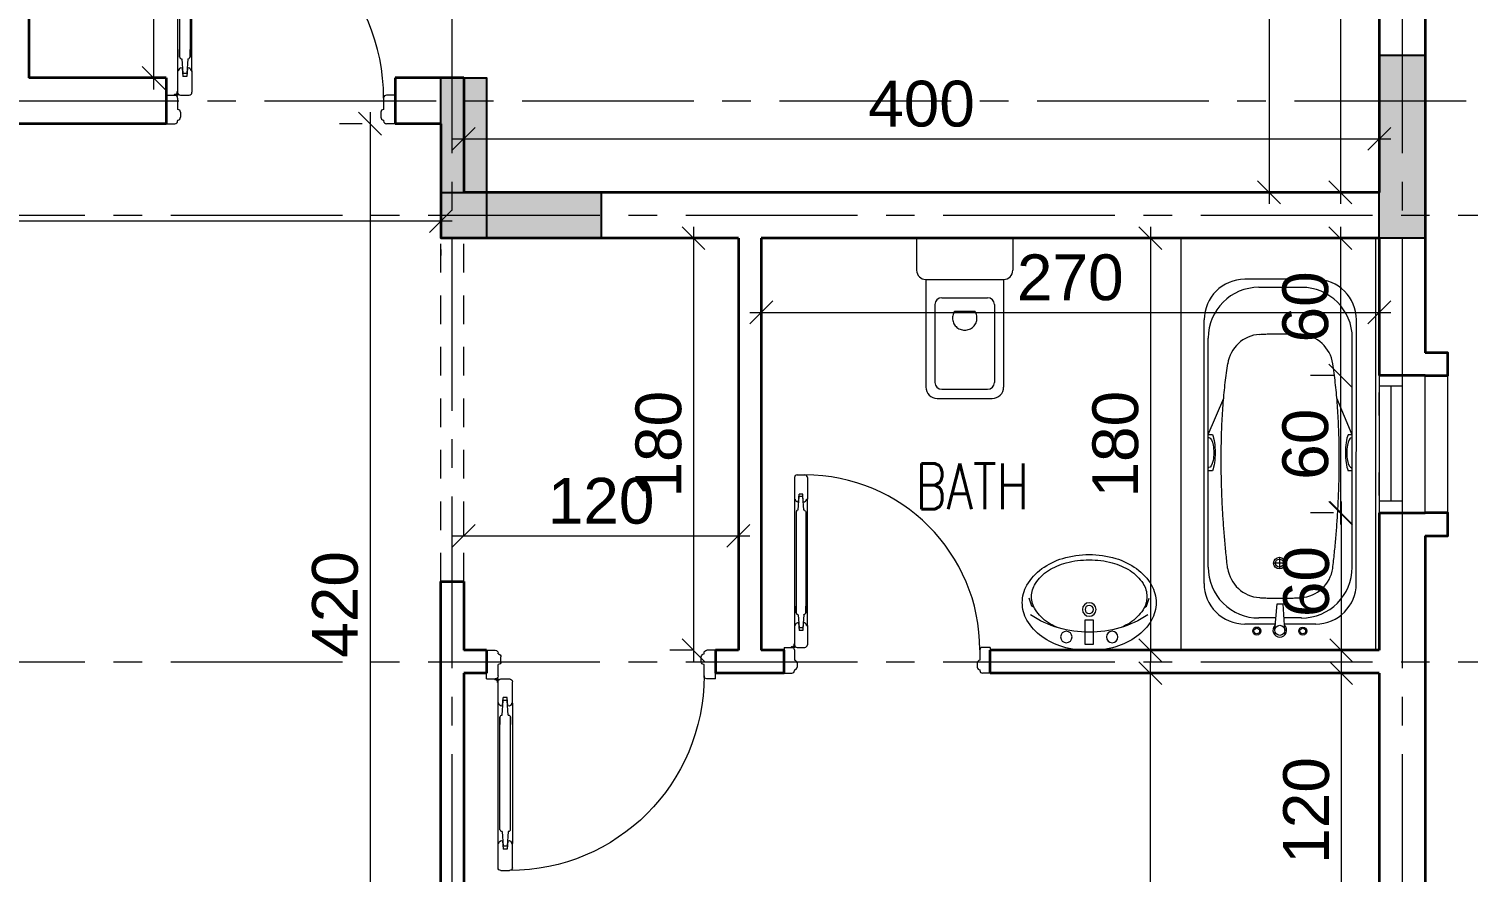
# Model space of a CAD drawing. Header units: millimetres. Extents: x -11627 to -10952, y 10244 to 10588.
# Drawn here: x -11306.41 to -11300.12, y 10464.76 to 10468.44 of the extents above; entities that cross this region are included whole.
import ezdxf

# ---------------------------------------------------------------- set-up
doc = ezdxf.new("R2010")
doc.units = ezdxf.units.MM
doc.header["$PDMODE"] = 35
for name, pattern in [('DOT', [0.25, 0, -0.25]), ('GROUND FLOOR XREF - option 3$0$FATHER FR$0$CENTER2', [1.125, 0.75, -0.125, 0.125, -0.125]), ('HIDDEN2', [0.1875, 0.125, -0.0625])]:
    doc.linetypes.add(name, pattern=pattern)
doc.layers.get('0').update_dxf_attribs({"lineweight": 5})
doc.layers.get('DEFPOINTS').update_dxf_attribs({"lineweight": 5})
for name, color, linetype, lineweight in [('A-AXIS LINE', 8, 'GROUND FLOOR XREF - option 3$0$FATHER FR$0$CENTER2', 0), ('A-GEN DIMS INTERNAL', 86, 'Continuous', 5), ('DIM IN', 191, 'Continuous', 5), ('DOORS', 30, 'Continuous', 9), ('hidden', 251, 'HIDDEN2', 5), ('PRO', 233, 'Continuous', 0), ('S-COL HATCH', 5, 'Continuous', 15), ('SANIT', 241, 'Continuous', 0), ('SYMBOLS LEVEL', 233, 'Continuous', 5), ('text1', 32, 'Continuous', 9), ('WALLS', 4, 'Continuous', 35), ('Window', 57, 'Continuous', 13)]:
    doc.layers.add(name, color=color, linetype=linetype, lineweight=lineweight)
doc.layers.add('col1', color=6, linetype='Continuous')
doc.styles.add('GROUND FLOOR XREF - option 3$0$STYLE1', font='arial.ttf', dxfattribs={"height": 0.2})
doc.styles.add('SIMPLEX', font='romans.shx', dxfattribs={"width": 0.75})
doc.dimstyles.new('DIM 100', dxfattribs={"dimtxt": 0.2, "dimasz": 0.1, "dimexe": 0.15, "dimexo": 0.2, "dimgap": 0.05, "dimtad": 1, "dimdec": 0, "dimlfac": 100, "dimzin": 1, "dimdsep": 46, "dimtxsty": 'GROUND FLOOR XREF - option 3$0$STYLE1', "dimblk": 'OBLIQUE', "dimcen": 0.02, "dimdle": 0.05, "dimclrd": 256, "dimclre": 6, "dimclrt": 3, "dimadec": 1, "dimazin": 0, "dimtfac": 0.9, "dimtdec": 0, "dimtix": 1, "dimtofl": 0, "dimtmove": 2, "dimatfit": 3, "dimldrblk": 'ARCHTICK', "dimfxl": 1, "dimtolj": 1, "dimtzin": 12, "dimlwd": -1, "dimlwe": -1, "dimarcsym": 0})

# ---------------------------------------------------------------- blocks, each defined once
blk = doc.blocks.new('_Oblique')
at = {"color": 0, "linetype": 'ByBlock', "lineweight": -2}
blk.add_line((-0.5, -0.5), (0.5, 0.5), dxfattribs=at)
blk = doc.blocks.new('*D971')
at = {"layer": 'A-GEN DIMS INTERNAL', "transparency": 16777216}
blk.add_line((-11300.9879, 10472.2756), (-11300.9879, 10467.6756), dxfattribs=at)
at = {"layer": 'A-GEN DIMS INTERNAL', "color": 6, "linetype": 'DOT', "transparency": 16777216}
for p, q in [((-11300.858, 10472.2256), (-11301.1379, 10472.2256)), ((-11300.6977, 10467.7256), (-11301.1379, 10467.7256))]:
    blk.add_line(p, q, dxfattribs=at)
at = {"layer": 'DEFPOINTS', "color": 0, "transparency": 16777216}
for p in [(-11300.658, 10472.2256), (-11300.9879, 10467.7256), (-11300.4977, 10467.7256)]:
    blk.add_point(p, dxfattribs=at)
at = {"layer": 'A-GEN DIMS INTERNAL', "transparency": 16777216, "xscale": 0.1, "yscale": 0.1, "zscale": 0.1}
for p, rotation in [((-11300.9879, 10472.2256), 90), ((-11300.9879, 10467.7256), 270)]:
    blk.add_blockref('_Oblique', p, dxfattribs=dict(at, rotation=rotation))
at = {"layer": 'A-GEN DIMS INTERNAL', "color": 3, "transparency": 16777216, "insert": (-11301.14, 10469.9756), "char_height": 0.2, "attachment_point": 5, "rotation": 90, "style": 'GROUND FLOOR XREF - option 3$0$STYLE1'}
blk.add_mtext('\\A1;450', dxfattribs=at)
blk = doc.blocks.new('_ArchTick')
at = {"color": 0, "linetype": 'ByBlock', "const_width": 0.15}
blk.add_lwpolyline([(-0.5, -0.5), (0.5, 0.5)], dxfattribs=at)
blk = doc.blocks.new('*D976')
at = {"layer": 'A-GEN DIMS INTERNAL', "transparency": 16777216}
blk.add_line((-11301.5061, 10467.5756), (-11301.5061, 10465.6756), dxfattribs=at)
at = {"layer": 'A-GEN DIMS INTERNAL', "color": 6, "linetype": 'DOT', "transparency": 16777216}
for p, q in [((-11301.6991, 10467.5256), (-11301.3561, 10467.5256)), ((-11301.6991, 10465.7256), (-11301.3561, 10465.7256))]:
    blk.add_line(p, q, dxfattribs=at)
at = {"layer": 'DEFPOINTS', "color": 0, "transparency": 16777216}
for p in [(-11301.8991, 10467.5256), (-11301.8991, 10465.7256), (-11301.5061, 10465.7256)]:
    blk.add_point(p, dxfattribs=at)
at = {"layer": 'A-GEN DIMS INTERNAL', "transparency": 16777216, "xscale": 0.1, "yscale": 0.1, "zscale": 0.1}
for p, rotation in [((-11301.5061, 10467.5256), 90), ((-11301.5061, 10465.7256), 270)]:
    blk.add_blockref('_Oblique', p, dxfattribs=dict(at, rotation=rotation))
at = {"layer": 'A-GEN DIMS INTERNAL', "color": 3, "transparency": 16777216, "insert": (-11301.6582, 10466.6256), "char_height": 0.2, "attachment_point": 5, "rotation": 90, "style": 'GROUND FLOOR XREF - option 3$0$STYLE1'}
blk.add_mtext('\\A1;180', dxfattribs=at)
blk = doc.blocks.new('D-P-10-80')
at = {"color": 0}
for p, q in [((0.04, 0.76), (0.04, 0.6753)), ((0.05, 0.77), (0.08, 0.77)), ((0.09, 0.76), (0.09, 0.6753)), ((0.043, 0.6753), (0.04, 0.6753)), ((0.04, 0.6753), (0.04, 0.1853)), ((0.0542, 0.6339), (0.0577, 0.6853)), ((0.0559, 0.6657), (0.0578, 0.6953)), ((0.0723, 0.6853), (0.0577, 0.6853)), ((0.0722, 0.6953), (0.0578, 0.6953)), ((0.0741, 0.6657), (0.0722, 0.6953)), ((0.0758, 0.6339), (0.0723, 0.6853)), ((0.087, 0.6753), (0.09, 0.6753)), ((0.09, 0.1853), (0.09, 0.6753)), ((0.0462, 0.6273), (0.0462, 0.2333)), ((0.0477, 0.6273), (0.0462, 0.6273)), ((0.0823, 0.6273), (0.0837, 0.6273)), ((0.0837, 0.6273), (0.0837, 0.2333)), ((0.0462, 0.2333), (0.0462, 0.2594)), ((0.0837, 0.2333), (0.0837, 0.2594)), ((0.0477, 0.2333), (0.0462, 0.2333)), ((0.0542, 0.2267), (0.0577, 0.1753)), ((0.0758, 0.2267), (0.0723, 0.1753)), ((0.0823, 0.2333), (0.0837, 0.2333)), ((0.043, 0.1853), (0.04, 0.1853)), ((0.04, 0.1853), (0.04, 0.11)), ((0.0559, 0.1949), (0.0578, 0.1653)), ((0.0723, 0.1753), (0.0577, 0.1753)), ((0.0722, 0.1653), (0.0578, 0.1653)), ((0.0741, 0.1949), (0.0722, 0.1653)), ((0.087, 0.1853), (0.09, 0.1853)), ((0.09, 0.1853), (0.09, 0.11)), ((0.0275, 0.1015), (0.0275, 0.101)), ((0.0285, 0.1025), (0.0365, 0.1025)), ((0.0332, 0.1025), (0.0355, 0.1025)), ((0.0365, 0.1025), (0.0348, 0.1025)), ((0.0375, 0.1115), (0.0375, 0.1035)), ((0.0375, 0.1045), (0.0375, 0.1035)), ((0.0418, 0.1025), (0.0375, 0.1025)), ((0.0375, 0.1025), (0.0375, 0.0981)), ((0.0385, 0.1125), (0.039, 0.1125)), ((0.04, 0.1115), (0.04, 0.1025)), ((0, 0.1), (0.03, 0.1)), ((0, 0.1), (0, 0)), ((0.0285, 0.1), (0.0375, 0.1)), ((0.04, 0.09), (0.04, 0.05)), ((0.05, 0.1), (0.08, 0.1)), ((0.76, 0.09), (0.76, 0.05)), ((0.8, 0.1), (0.77, 0.1)), ((0.8, 0.1), (0.8, 0)), ((0, 0), (0.03, 0)), ((0.04, 0.05), (0.04, 0.05)), ((0.04, 0.013), (0.04, 0.01)), ((0.05, 0.04), (0.05, 0.023)), ((0.75, 0.04), (0.75, 0.023)), ((0.76, 0.05), (0.76, 0.05)), ((0.76, 0.013), (0.76, 0.01)), ((0.8, 0), (0.77, 0))]:
    blk.add_line(p, q, dxfattribs=at)
for radius in [0.00367, 0.00201]:
    blk.add_circle((0.0375, 0.1025), radius, dxfattribs=at)
for centre, radius, start, end in [((0.05, 0.76), 0.01, 90, 180), ((0.08, 0.76), 0.01, 0, 90), ((0.08, 0.09), 0.68, 0, 90), ((0.053, 0.6753), 0.01, 180, 286.6378), ((0.077, 0.6753), 0.01, 253.3622, 0), ((0.0542, 0.6273), 0.00659, 89.3814, 180.0004), ((0.0757, 0.6273), 0.00659, 359.9999, 90.6186), ((0.0542, 0.2333), 0.00659, 179.9996, 270.6186), ((0.0757, 0.2333), 0.00659, 269.3814, 0.0001), ((0.053, 0.1853), 0.01, 73.3622, 180), ((0.077, 0.1853), 0.01, 0, 106.6378), ((0.0285, 0.1015), 0.001, 90, 180), ((0.0285, 0.101), 0.001, 180, 270), ((0.0365, 0.1035), 0.001, 270, 0), ((0.0385, 0.1115), 0.001, 90, 180), ((0.0375, 0.1025), 0.0025, 270, 0), ((0.039, 0.1115), 0.001, 0, 90), ((0.05, 0.11), 0.01, 180, 270), ((0.08, 0.11), 0.01, 270, 0), ((0.03, 0.09), 0.01, 0, 90), ((0.77, 0.09), 0.01, 90, 180), ((0.03, 0.01), 0.01, 270, 0), ((0.04, 0.04), 0.01, 0, 90), ((0.04, 0.023), 0.01, 270, 0), ((0.76, 0.04), 0.01, 90, 180), ((0.76, 0.023), 0.01, 180, 270), ((0.77, 0.01), 0.01, 180, 270)]:
    blk.add_arc(centre, radius, start, end, dxfattribs=at)
blk = doc.blocks.new('*D977')
at = {"layer": 'A-GEN DIMS INTERNAL', "color": 6, "linetype": 'DOT', "transparency": 16777216}
for p, q in [((-11303.2061, 10466.4018), (-11303.2061, 10467.3514)), ((-11300.5061, 10466.4018), (-11300.5061, 10467.3514))]:
    blk.add_line(p, q, dxfattribs=at)
at = {"layer": 'A-GEN DIMS INTERNAL', "transparency": 16777216}
blk.add_line((-11303.2561, 10467.2014), (-11300.4561, 10467.2014), dxfattribs=at)
at = {"layer": 'DEFPOINTS', "color": 0, "transparency": 16777216}
for p in [(-11300.5061, 10467.2014), (-11303.2061, 10466.2018), (-11300.5061, 10466.2018)]:
    blk.add_point(p, dxfattribs=at)
at = {"layer": 'A-GEN DIMS INTERNAL', "transparency": 16777216, "xscale": 0.1, "yscale": 0.1, "zscale": 0.1, "rotation": 180}
blk.add_blockref('_Oblique', (-11303.2061, 10467.2014), dxfattribs=at)
at = {"layer": 'A-GEN DIMS INTERNAL', "transparency": 16777216, "xscale": 0.1, "yscale": 0.1, "zscale": 0.1}
blk.add_blockref('_Oblique', (-11300.5061, 10467.2014), dxfattribs=at)
at = {"layer": 'A-GEN DIMS INTERNAL', "color": 3, "transparency": 16777216, "insert": (-11301.8561, 10467.3535), "char_height": 0.2, "attachment_point": 5, "style": 'GROUND FLOOR XREF - option 3$0$STYLE1'}
blk.add_mtext('\\A1;270', dxfattribs=at)
blk = doc.blocks.new('*D985')
at = {"layer": 'A-GEN DIMS INTERNAL', "color": 6, "linetype": 'DOT', "transparency": 16777216}
for p, q in [((-11304.5061, 10466.2256), (-11304.5061, 10466.3752)), ((-11303.3061, 10466.2256), (-11303.3061, 10466.3752))]:
    blk.add_line(p, q, dxfattribs=at)
at = {"layer": 'A-GEN DIMS INTERNAL', "transparency": 16777216}
blk.add_line((-11304.5561, 10466.2252), (-11303.2561, 10466.2252), dxfattribs=at)
at = {"layer": 'DEFPOINTS', "color": 0, "transparency": 16777216}
for p in [(-11303.3061, 10466.2252), (-11304.5061, 10466.0256), (-11303.3061, 10466.0256)]:
    blk.add_point(p, dxfattribs=at)
at = {"layer": 'A-GEN DIMS INTERNAL', "transparency": 16777216, "xscale": 0.1, "yscale": 0.1, "zscale": 0.1, "rotation": 180}
blk.add_blockref('_Oblique', (-11304.5061, 10466.2252), dxfattribs=at)
at = {"layer": 'A-GEN DIMS INTERNAL', "transparency": 16777216, "xscale": 0.1, "yscale": 0.1, "zscale": 0.1}
blk.add_blockref('_Oblique', (-11303.3061, 10466.2252), dxfattribs=at)
at = {"layer": 'A-GEN DIMS INTERNAL', "color": 3, "transparency": 16777216, "insert": (-11303.9061, 10466.3773), "char_height": 0.2, "attachment_point": 5, "style": 'GROUND FLOOR XREF - option 3$0$STYLE1'}
blk.add_mtext('\\A1;120', dxfattribs=at)
blk = doc.blocks.new('A$C1227080D')
at = {"layer": 'SYMBOLS LEVEL'}
blk.add_lwpolyline([(0.2925, 0.21, 0.131574), (0.272, 0.2865, 0.10661), (0.2068, 0.3585, 0.083598), (0.1157, 0.4032, 0.07239), (0, 0.42, 0.07239), (-0.1157, 0.4032, 0.083598), (-0.2068, 0.3585, 0.10661), (-0.272, 0.2865, 0.131574), (-0.2925, 0.21, 0.131574), (-0.272, 0.1335, 0.10661), (-0.2068, 0.0615, 0.083598), (-0.1157, 0.0168, 0.07239), (0, 0, 0.07239), (0.1157, 0.0168, 0.083598), (0.2068, 0.0615, 0.10661), (0.272, 0.1335, 0.131574)], format="xyb", close=True, dxfattribs=at)
for points in [[(0.1391, 0.1014, 0.040392), (0.1783, 0.1222, 0.107175), (0.2351, 0.1787, 0.144796), (0.2521, 0.2361, 0.144796), (0.2351, 0.2935, 0.107175), (0.1783, 0.35, 0.077612), (0.1006, 0.384, 0.064769), (0, 0.3971, 0.064769), (-0.1006, 0.384, 0.077612), (-0.1783, 0.35, 0.107175), (-0.2351, 0.2935, 0.144796), (-0.2521, 0.2361, 0.144796), (-0.2351, 0.1787, 0.107175), (-0.1783, 0.1222, 0.040392), (-0.1391, 0.1014, 0.064769)], [(-0.2565, 0.1567, 0.147437), (0, 0.0807, 0.147437), (0.2565, 0.1567)]]:
    blk.add_lwpolyline(points, format="xyb", dxfattribs=at)
for points in [[(-0.241, 0.1891), (-0.2508, 0.1945), (-0.2625, 0.2296)], [(0.241, 0.1891), (0.2508, 0.1945), (0.2625, 0.2296)]]:
    blk.add_lwpolyline(points, dxfattribs=at)
blk.add_lwpolyline([(-0.0171, 0.1345), (-0.0171, 0.0278), (0.0171, 0.0278), (0.0171, 0.1345)], close=True, dxfattribs=at)
for centre, radius in [((0, 0.18), 0.0297), ((0, 0.18), 0.018), ((-0.1, 0.06), 0.0251), ((0.1, 0.06), 0.0251)]:
    blk.add_circle(centre, radius, dxfattribs=at)
blk = doc.blocks.new('A$C29A4714D')
at = {"layer": 'SYMBOLS LEVEL'}
for p, q in [((-0.21, 0), (-0.21, -0.14)), ((-0.21, 0), (0.21, 0)), ((0.21, 0), (0.21, -0.14)), ((-0.17, -0.18), (0.17, -0.18)), ((-0.17, -0.18), (-0.17, -0.65)), ((0.17, -0.18), (0.17, -0.65)), ((-0.13, -0.29), (-0.13, -0.63)), ((-0.1, -0.26), (0.1, -0.26)), ((0.13, -0.29), (0.13, -0.63)), ((-0.0439, -0.3185), (0.0439, -0.3185)), ((-0.1, -0.66), (0.1, -0.66)), ((-0.12, -0.7), (0.12, -0.7))]:
    blk.add_line(p, q, dxfattribs=at)
blk.add_lwpolyline([(-0.0439, -0.3185, 0.054167), (-0.0494, -0.3285, 0.099427), (-0.0535, -0.3488, 0.099427), (-0.0494, -0.369, 0.098874), (-0.0378, -0.3862, 0.098102), (-0.0205, -0.3977, 0.097563), (0, -0.4017, 0.097563), (0.0205, -0.3977, 0.098102), (0.0378, -0.3862, 0.098874), (0.0494, -0.369, 0.099427), (0.0535, -0.3488, 0.099427), (0.0494, -0.3285, 0.054167), (0.0439, -0.3185, 0.098102)], format="xyb", dxfattribs=at)
for centre, radius, start, end in [((-0.17, -0.14), 0.04, 180, 270), ((0.17, -0.14), 0.04, 270, 0), ((-0.1, -0.29), 0.03, 90, 180), ((0.1, -0.29), 0.03, 0, 90), ((-0.12, -0.65), 0.05, 180, 270), ((-0.1, -0.63), 0.03, 180, 270), ((0.1, -0.63), 0.03, 270, 0), ((0.12, -0.65), 0.05, 270, 0)]:
    blk.add_arc(centre, radius, start, end, dxfattribs=at)
blk = doc.blocks.new('*D991')
at = {"layer": 'A-GEN DIMS INTERNAL', "transparency": 16777216}
blk.add_line((-11300.676, 10472.2756), (-11300.676, 10467.6756), dxfattribs=at)
at = {"layer": 'A-GEN DIMS INTERNAL', "color": 6, "linetype": 'DOT', "transparency": 16777216}
for p, q in [((-11300.7061, 10472.2256), (-11300.826, 10472.2256)), ((-11300.7061, 10467.7256), (-11300.826, 10467.7256))]:
    blk.add_line(p, q, dxfattribs=at)
at = {"layer": 'DEFPOINTS', "color": 0, "transparency": 16777216}
for p in [(-11300.5061, 10472.2256), (-11300.676, 10467.7256), (-11300.5061, 10467.7256)]:
    blk.add_point(p, dxfattribs=at)
at = {"layer": 'A-GEN DIMS INTERNAL', "transparency": 16777216, "xscale": 0.1, "yscale": 0.1, "zscale": 0.1}
for p, rotation in [((-11300.676, 10472.2256), 90), ((-11300.676, 10467.7256), 270)]:
    blk.add_blockref('_Oblique', p, dxfattribs=dict(at, rotation=rotation))
at = {"layer": 'A-GEN DIMS INTERNAL', "color": 3, "transparency": 16777216, "insert": (-11300.8281, 10469.9756), "char_height": 0.2, "attachment_point": 5, "rotation": 90, "style": 'GROUND FLOOR XREF - option 3$0$STYLE1'}
blk.add_mtext('\\A1;450', dxfattribs=at)
blk = doc.blocks.new('*D992')
at = {"layer": 'A-GEN DIMS INTERNAL', "transparency": 16777216}
blk.add_line((-11300.676, 10467.5756), (-11300.676, 10466.8756), dxfattribs=at)
at = {"layer": 'A-GEN DIMS INTERNAL', "color": 6, "linetype": 'DOT', "transparency": 16777216}
for p, q in [((-11300.7061, 10467.5256), (-11300.826, 10467.5256)), ((-11300.7061, 10466.9256), (-11300.826, 10466.9256))]:
    blk.add_line(p, q, dxfattribs=at)
at = {"layer": 'DEFPOINTS', "color": 0, "transparency": 16777216}
for p in [(-11300.5061, 10467.5256), (-11300.676, 10466.9256), (-11300.5061, 10466.9256)]:
    blk.add_point(p, dxfattribs=at)
at = {"layer": 'A-GEN DIMS INTERNAL', "transparency": 16777216, "xscale": 0.1, "yscale": 0.1, "zscale": 0.1}
for p, rotation in [((-11300.676, 10467.5256), 90), ((-11300.676, 10466.9256), 270)]:
    blk.add_blockref('_Oblique', p, dxfattribs=dict(at, rotation=rotation))
at = {"layer": 'A-GEN DIMS INTERNAL', "color": 3, "transparency": 16777216, "insert": (-11300.8281, 10467.2256), "char_height": 0.2, "attachment_point": 5, "rotation": 90, "style": 'GROUND FLOOR XREF - option 3$0$STYLE1'}
blk.add_mtext('\\A1;60', dxfattribs=at)
blk = doc.blocks.new('*D993')
at = {"layer": 'A-GEN DIMS INTERNAL', "color": 6, "linetype": 'DOT', "transparency": 16777216}
for p, q in [((-11300.7061, 10466.9252), (-11300.826, 10466.9252)), ((-11300.7061, 10466.3256), (-11300.826, 10466.3256))]:
    blk.add_line(p, q, dxfattribs=at)
at = {"layer": 'A-GEN DIMS INTERNAL', "transparency": 16777216}
blk.add_line((-11300.676, 10466.9752), (-11300.676, 10466.2756), dxfattribs=at)
at = {"layer": 'DEFPOINTS', "color": 0, "transparency": 16777216}
for p in [(-11300.5061, 10466.9252), (-11300.676, 10466.3256), (-11300.5061, 10466.3256)]:
    blk.add_point(p, dxfattribs=at)
at = {"layer": 'A-GEN DIMS INTERNAL', "transparency": 16777216, "xscale": 0.1, "yscale": 0.1, "zscale": 0.1}
for p, rotation in [((-11300.676, 10466.9252), 90), ((-11300.676, 10466.3256), 270)]:
    blk.add_blockref('_Oblique', p, dxfattribs=dict(at, rotation=rotation))
at = {"layer": 'A-GEN DIMS INTERNAL', "color": 3, "transparency": 16777216, "insert": (-11300.8281, 10466.6254), "char_height": 0.2, "attachment_point": 5, "rotation": 90, "style": 'GROUND FLOOR XREF - option 3$0$STYLE1'}
blk.add_mtext('\\A1;60', dxfattribs=at)
blk = doc.blocks.new('*D994')
at = {"layer": 'A-GEN DIMS INTERNAL', "transparency": 16777216}
blk.add_line((-11300.6725, 10466.3756), (-11300.6725, 10465.6756), dxfattribs=at)
at = {"layer": 'A-GEN DIMS INTERNAL', "color": 6, "linetype": 'DOT', "transparency": 16777216}
for p, q in [((-11300.7061, 10466.3256), (-11300.8225, 10466.3256)), ((-11300.7061, 10465.7256), (-11300.8225, 10465.7256))]:
    blk.add_line(p, q, dxfattribs=at)
at = {"layer": 'DEFPOINTS', "color": 0, "transparency": 16777216}
for p in [(-11300.5061, 10466.3256), (-11300.6725, 10465.7256), (-11300.5061, 10465.7256)]:
    blk.add_point(p, dxfattribs=at)
at = {"layer": 'A-GEN DIMS INTERNAL', "transparency": 16777216, "xscale": 0.1, "yscale": 0.1, "zscale": 0.1}
for p, rotation in [((-11300.6725, 10466.3256), 90), ((-11300.6725, 10465.7256), 270)]:
    blk.add_blockref('_Oblique', p, dxfattribs=dict(at, rotation=rotation))
at = {"layer": 'A-GEN DIMS INTERNAL', "color": 3, "transparency": 16777216, "insert": (-11300.8246, 10466.0256), "char_height": 0.2, "attachment_point": 5, "rotation": 90, "style": 'GROUND FLOOR XREF - option 3$0$STYLE1'}
blk.add_mtext('\\A1;60', dxfattribs=at)
blk = doc.blocks.new('*D995')
at = {"layer": 'A-GEN DIMS INTERNAL', "transparency": 16777216}
blk.add_line((-11300.6725, 10465.6756), (-11300.6725, 10464.3756), dxfattribs=at)
at = {"layer": 'A-GEN DIMS INTERNAL', "color": 6, "linetype": 'DOT', "transparency": 16777216}
for p, q in [((-11300.7061, 10465.6256), (-11300.8225, 10465.6256)), ((-11300.7061, 10464.4256), (-11300.8225, 10464.4256))]:
    blk.add_line(p, q, dxfattribs=at)
at = {"layer": 'DEFPOINTS', "color": 0, "transparency": 16777216}
for p in [(-11300.5061, 10465.6256), (-11300.6725, 10464.4256), (-11300.5061, 10464.4256)]:
    blk.add_point(p, dxfattribs=at)
at = {"layer": 'A-GEN DIMS INTERNAL', "transparency": 16777216, "xscale": 0.1, "yscale": 0.1, "zscale": 0.1}
for p, rotation in [((-11300.6725, 10465.6256), 90), ((-11300.6725, 10464.4256), 270)]:
    blk.add_blockref('_Oblique', p, dxfattribs=dict(at, rotation=rotation))
at = {"layer": 'A-GEN DIMS INTERNAL', "color": 3, "transparency": 16777216, "insert": (-11300.8246, 10465.0256), "char_height": 0.2, "attachment_point": 5, "rotation": 90, "style": 'GROUND FLOOR XREF - option 3$0$STYLE1'}
blk.add_mtext('\\A1;120', dxfattribs=at)
blk = doc.blocks.new('*D1008')
at = {"layer": 'A-GEN DIMS INTERNAL', "transparency": 16777216}
blk.add_line((-11301.5061, 10461.1756), (-11301.5061, 10465.6756), dxfattribs=at)
at = {"layer": 'A-GEN DIMS INTERNAL', "color": 6, "linetype": 'DOT', "transparency": 16777216}
for p, q in [((-11300.7061, 10465.6256), (-11301.6561, 10465.6256)), ((-11300.9236, 10461.2256), (-11301.6561, 10461.2256))]:
    blk.add_line(p, q, dxfattribs=at)
at = {"layer": 'DEFPOINTS', "color": 0, "transparency": 16777216}
for p in [(-11301.5061, 10465.6256), (-11300.5061, 10465.6256), (-11300.7236, 10461.2256)]:
    blk.add_point(p, dxfattribs=at)
at = {"layer": 'A-GEN DIMS INTERNAL', "transparency": 16777216, "xscale": 0.1, "yscale": 0.1, "zscale": 0.1}
for p, rotation in [((-11301.5061, 10465.6256), 90), ((-11301.5061, 10461.2256), 270)]:
    blk.add_blockref('_Oblique', p, dxfattribs=dict(at, rotation=rotation))
at = {"layer": 'A-GEN DIMS INTERNAL', "color": 3, "transparency": 16777216, "insert": (-11301.6582, 10463.4256), "char_height": 0.2, "attachment_point": 5, "rotation": 90, "style": 'GROUND FLOOR XREF - option 3$0$STYLE1'}
blk.add_mtext('\\A1;440', dxfattribs=at)
blk = doc.blocks.new('*D1014')
at = {"layer": 'A-GEN DIMS INTERNAL', "transparency": 16777216}
blk.add_line((-11305.861, 10469.4756), (-11305.861, 10468.1756), dxfattribs=at)
at = {"layer": 'A-GEN DIMS INTERNAL', "color": 6, "linetype": 'DOT', "transparency": 16777216}
for p, q in [((-11305.86, 10469.4256), (-11305.711, 10469.4256)), ((-11306.06, 10468.2256), (-11306.011, 10468.2256))]:
    blk.add_line(p, q, dxfattribs=at)
at = {"layer": 'DEFPOINTS', "color": 0, "transparency": 16777216}
for p in [(-11306.06, 10469.4256), (-11305.861, 10468.2256), (-11305.86, 10468.2256)]:
    blk.add_point(p, dxfattribs=at)
at = {"layer": 'A-GEN DIMS INTERNAL', "transparency": 16777216, "xscale": 0.1, "yscale": 0.1, "zscale": 0.1}
for p, rotation in [((-11305.861, 10469.4256), 90), ((-11305.861, 10468.2256), 270)]:
    blk.add_blockref('_Oblique', p, dxfattribs=dict(at, rotation=rotation))
at = {"layer": 'A-GEN DIMS INTERNAL', "color": 3, "transparency": 16777216, "insert": (-11306.0131, 10468.8256), "char_height": 0.2, "attachment_point": 5, "rotation": 90, "style": 'GROUND FLOOR XREF - option 3$0$STYLE1'}
blk.add_mtext('\\A1;120', dxfattribs=at)
blk = doc.blocks.new('SDADADAA')
at = {"layer": 'PRO'}
for p, q in [((49.6527, 20.3426), (49.6527, 19.4426)), ((49.6527, 20.3426), (49.6527, 19.4426)), ((51.5527, 20.3426), (49.6527, 20.3426)), ((51.5527, 19.4426), (51.5527, 20.3426)), ((51.2451, 20.2522), (50.0291, 20.2522)), ((51.1703, 20.2335), (50.1132, 20.2335)), ((50.5587, 20.2335), (50.3904, 20.1624)), ((50.5587, 20.2335), (50.5587, 20.2143)), ((50.5726, 20.2335), (50.5726, 20.2308)), ((50.7109, 20.2335), (50.7109, 20.2308)), ((50.7248, 20.2335), (50.7248, 20.2143)), ((49.842, 20.0651), (49.842, 19.7377)), ((51.4322, 20.0651), (51.4322, 19.9204)), ((49.8794, 19.9996), (49.8794, 19.8032)), ((51.4041, 19.9996), (51.4041, 19.9189)), ((51.1513, 19.9246), (51.1513, 19.8708)), ((51.4618, 19.9221), (51.3386, 19.9153)), ((51.1244, 19.8977), (51.1781, 19.8977)), ((51.461, 19.8764), (51.3386, 19.8872)), ((51.4041, 19.8814), (51.4041, 19.8032)), ((51.4322, 19.8789), (51.4322, 19.7377)), ((50.5587, 19.5694), (50.3904, 19.6405)), ((50.5587, 19.5694), (50.5587, 19.5885)), ((50.7248, 19.5694), (50.7248, 19.5885)), ((50.7359, 19.5506), (50.0291, 19.5506)), ((50.7359, 19.5694), (50.1132, 19.5694)), ((50.5726, 19.5694), (50.5726, 19.5721)), ((50.7109, 19.5694), (50.7109, 19.5721)), ((51.1703, 19.5694), (50.7353, 19.5694)), ((51.2451, 19.5506), (50.7353, 19.5506)), ((49.6527, 19.4426), (51.5527, 19.4426))]:
    blk.add_line(p, q, dxfattribs=at)
for centre, radius in [((51.4643, 20.0057), 0.0185), ((51.4643, 20.0057), 0.0129), ((51.1513, 19.8977), 0.0269), ((51.1513, 19.8977), 0.0185), ((51.461, 19.8996), 0.0232), ((51.4643, 19.7935), 0.0185), ((51.4643, 19.7935), 0.0129)]:
    blk.add_circle(centre, radius, dxfattribs=at)
for centre, radius, start, end in [((50.0291, 20.0651), 0.1871, 90, 180), ((51.2451, 20.0651), 0.1871, 0, 90), ((50.1132, 19.9996), 0.2339, 90, 180), ((51.1703, 19.9996), 0.2339, 0, 90), ((50.2551, 19.9866), 0.159, 98.55641, 176.08629), ((51.1515, 19.9866), 0.159, 3.91371, 81.44359), ((51.461, 19.8996), 0.0316, 221.89956, 138.0583), ((50.1132, 19.8032), 0.2339, 180, 270), ((50.2551, 19.8162), 0.159, 183.91371, 261.44359), ((51.1703, 19.8032), 0.2339, 270, 0), ((51.1515, 19.8162), 0.159, 278.55641, 356.08629), ((50.0291, 19.7377), 0.1871, 180, 270), ((51.2451, 19.7377), 0.1871, 270, 0)]:
    blk.add_arc(centre, radius, start, end, dxfattribs=at)
for centre, major_axis, ratio, start_param, end_param in [((50.6418, 20.2335), (-0.1045, 0), 0.302474, 0.651895, 2.489698), ((50.6418, 20.2301), (0.0692, 0), 0.31892, 3.141593, 6.314743), ((51.0078, 19.9014), (0, 0.6913), 0.47861, 4.691856, 4.732463)]:
    blk.add_ellipse(centre, major_axis=major_axis, ratio=ratio, start_param=start_param, end_param=end_param, dxfattribs=at)
at = {"layer": 'PRO', "extrusion": (0, 0, -1)}
for centre, major_axis, ratio, start_param, end_param in [((50.6418, 19.5694), (0.1045, 0), 0.302474, 3.793487, 5.631291), ((50.6418, 19.5728), (-0.0692, 0), 0.31892, 0, 3.173151)]:
    blk.add_ellipse(centre, major_axis=major_axis, ratio=ratio, start_param=start_param, end_param=end_param, dxfattribs=at)
at = {"layer": 'PRO'}
for points, weights in [([(51.1751, 20.1439), (50.6418, 20.2056), (50.2314, 20.1439)], [1, 0.94315169686, 1]), ([(50.0964, 19.8054), (50.0899, 19.9014), (50.0964, 19.9975)], [1, 0.992545863237, 1]), ([(51.3101, 19.8054), (51.3167, 19.9014), (51.3101, 19.9975)], [1, 0.992545863236, 1]), ([(51.1751, 19.659), (50.6418, 19.5973), (50.2314, 19.659)], [1, 0.94315169686, 1])]:
    blk.add_rational_spline(points, weights, degree=2, dxfattribs=at)
blk = doc.blocks.new('*D1089')
at = {"layer": 'A-GEN DIMS INTERNAL', "color": 6, "linetype": 'DOT', "transparency": 16777216}
for p, q in [((-11304.5061, 10467.9256), (-11304.5061, 10468.11)), ((-11300.5061, 10467.9256), (-11300.5061, 10468.11))]:
    blk.add_line(p, q, dxfattribs=at)
at = {"layer": 'A-GEN DIMS INTERNAL', "transparency": 16777216}
blk.add_line((-11304.5561, 10467.96), (-11300.4561, 10467.96), dxfattribs=at)
at = {"layer": 'DEFPOINTS', "color": 0, "transparency": 16777216}
for p in [(-11300.5061, 10467.96), (-11304.5061, 10467.7256), (-11300.5061, 10467.7256)]:
    blk.add_point(p, dxfattribs=at)
at = {"layer": 'A-GEN DIMS INTERNAL', "transparency": 16777216, "xscale": 0.1, "yscale": 0.1, "zscale": 0.1, "rotation": 180}
blk.add_blockref('_Oblique', (-11304.5061, 10467.96), dxfattribs=at)
at = {"layer": 'A-GEN DIMS INTERNAL', "transparency": 16777216, "xscale": 0.1, "yscale": 0.1, "zscale": 0.1}
blk.add_blockref('_Oblique', (-11300.5061, 10467.96), dxfattribs=at)
at = {"layer": 'A-GEN DIMS INTERNAL', "color": 3, "transparency": 16777216, "insert": (-11302.5061, 10468.1122), "char_height": 0.2, "attachment_point": 5, "style": 'GROUND FLOOR XREF - option 3$0$STYLE1'}
blk.add_mtext('\\A1;400', dxfattribs=at)
blk = doc.blocks.new('*D1092')
at = {"layer": 'A-GEN DIMS INTERNAL', "color": 6, "linetype": 'DOT', "transparency": 16777216}
for p, q in [((-11309.7061, 10467.8256), (-11309.7061, 10467.4501)), ((-11304.6061, 10467.8256), (-11304.6061, 10467.4501))]:
    blk.add_line(p, q, dxfattribs=at)
at = {"layer": 'A-GEN DIMS INTERNAL', "transparency": 16777216}
blk.add_line((-11304.5561, 10467.6001), (-11309.7561, 10467.6001), dxfattribs=at)
at = {"layer": 'DEFPOINTS', "color": 0, "transparency": 16777216}
for p in [(-11309.7061, 10468.0256), (-11304.6061, 10468.0256), (-11309.7061, 10467.6001)]:
    blk.add_point(p, dxfattribs=at)
at = {"layer": 'A-GEN DIMS INTERNAL', "transparency": 16777216, "xscale": 0.1, "yscale": 0.1, "zscale": 0.1, "rotation": 180}
blk.add_blockref('_Oblique', (-11309.7061, 10467.6001), dxfattribs=at)
at = {"layer": 'A-GEN DIMS INTERNAL', "transparency": 16777216, "xscale": 0.1, "yscale": 0.1, "zscale": 0.1}
blk.add_blockref('_Oblique', (-11304.6061, 10467.6001), dxfattribs=at)
at = {"layer": 'A-GEN DIMS INTERNAL', "color": 3, "transparency": 16777216, "insert": (-11307.1561, 10467.7522), "char_height": 0.2, "attachment_point": 5, "style": 'GROUND FLOOR XREF - option 3$0$STYLE1'}
blk.add_mtext('\\A1;510', dxfattribs=at)
blk = doc.blocks.new('*D1095')
at = {"layer": 'A-GEN DIMS INTERNAL', "color": 6, "linetype": 'DOT', "transparency": 16777216}
for p, q in [((-11317.5061, 10465.103), (-11317.5061, 10464.3591)), ((-11304.6061, 10465.103), (-11304.6061, 10464.3591))]:
    blk.add_line(p, q, dxfattribs=at)
at = {"layer": 'A-GEN DIMS INTERNAL', "transparency": 16777216}
blk.add_line((-11317.5561, 10464.5091), (-11304.5561, 10464.5091), dxfattribs=at)
at = {"layer": 'DEFPOINTS', "color": 0, "transparency": 16777216}
for p in [(-11317.5061, 10465.303), (-11304.6061, 10465.303), (-11304.6061, 10464.5091)]:
    blk.add_point(p, dxfattribs=at)
at = {"layer": 'A-GEN DIMS INTERNAL', "transparency": 16777216, "xscale": 0.1, "yscale": 0.1, "zscale": 0.1, "rotation": 180}
blk.add_blockref('_Oblique', (-11317.5061, 10464.5091), dxfattribs=at)
at = {"layer": 'A-GEN DIMS INTERNAL', "transparency": 16777216, "xscale": 0.1, "yscale": 0.1, "zscale": 0.1}
blk.add_blockref('_Oblique', (-11304.6061, 10464.5091), dxfattribs=at)
at = {"layer": 'A-GEN DIMS INTERNAL', "color": 3, "transparency": 16777216, "insert": (-11311.0561, 10464.6612), "char_height": 0.2, "attachment_point": 5, "style": 'GROUND FLOOR XREF - option 3$0$STYLE1'}
blk.add_mtext('\\A1;1290', dxfattribs=at)
blk = doc.blocks.new('TGTGTGTGTGTGTG')
at = {"layer": 'A-AXIS LINE'}
for p, q in [((-11379.0385, 10474.272), (-11379.0385, 10449.6118)), ((-11374.8867, 10474.272), (-11374.8867, 10449.6118)), ((-11397.857, 10468.1256), (-11373.8915, 10468.1256)), ((-11398.2667, 10467.6256), (-11373.8915, 10467.6256)), ((-11398.2667, 10465.6756), (-11373.8915, 10465.6756))]:
    blk.add_line(p, q, dxfattribs=at)
blk = doc.blocks.new('*D1107')
at = {"layer": 'A-GEN DIMS INTERNAL', "transparency": 16777216}
blk.add_line((-11303.5024, 10467.5756), (-11303.5024, 10465.6756), dxfattribs=at)
at = {"layer": 'A-GEN DIMS INTERNAL', "color": 6, "linetype": 'DOT', "transparency": 16777216}
for p, q in [((-11303.5061, 10467.5256), (-11303.6524, 10467.5256)), ((-11303.5061, 10465.7256), (-11303.6524, 10465.7256))]:
    blk.add_line(p, q, dxfattribs=at)
at = {"layer": 'DEFPOINTS', "color": 0, "transparency": 16777216}
for p in [(-11303.3061, 10467.5256), (-11303.5024, 10465.7256), (-11303.3061, 10465.7256)]:
    blk.add_point(p, dxfattribs=at)
at = {"layer": 'A-GEN DIMS INTERNAL', "transparency": 16777216, "xscale": 0.1, "yscale": 0.1, "zscale": 0.1}
for p, rotation in [((-11303.5024, 10467.5256), 90), ((-11303.5024, 10465.7256), 270)]:
    blk.add_blockref('_Oblique', p, dxfattribs=dict(at, rotation=rotation))
at = {"layer": 'A-GEN DIMS INTERNAL', "color": 3, "transparency": 16777216, "insert": (-11303.6545, 10466.6256), "char_height": 0.2, "attachment_point": 5, "rotation": 90, "style": 'GROUND FLOOR XREF - option 3$0$STYLE1'}
blk.add_mtext('\\A1;180', dxfattribs=at)
blk = doc.blocks.new('*D1108')
at = {"layer": 'A-GEN DIMS INTERNAL', "transparency": 16777216}
blk.add_line((-11304.9155, 10468.0756), (-11304.9155, 10463.7756), dxfattribs=at)
at = {"layer": 'A-GEN DIMS INTERNAL', "color": 6, "linetype": 'DOT', "transparency": 16777216}
for p, q in [((-11304.9494, 10468.0256), (-11305.0655, 10468.0256)), ((-11304.9732, 10463.8256), (-11305.0655, 10463.8256))]:
    blk.add_line(p, q, dxfattribs=at)
at = {"layer": 'DEFPOINTS', "color": 0, "transparency": 16777216}
for p in [(-11304.7494, 10468.0256), (-11304.9155, 10463.8256), (-11304.7732, 10463.8256)]:
    blk.add_point(p, dxfattribs=at)
at = {"layer": 'A-GEN DIMS INTERNAL', "transparency": 16777216, "xscale": 0.1, "yscale": 0.1, "zscale": 0.1}
for p, rotation in [((-11304.9155, 10468.0256), 90), ((-11304.9155, 10463.8256), 270)]:
    blk.add_blockref('_Oblique', p, dxfattribs=dict(at, rotation=rotation))
at = {"layer": 'A-GEN DIMS INTERNAL', "color": 3, "transparency": 16777216, "insert": (-11305.0676, 10465.9256), "char_height": 0.2, "attachment_point": 5, "rotation": 90, "style": 'GROUND FLOOR XREF - option 3$0$STYLE1'}
blk.add_mtext('\\A1;420', dxfattribs=at)
blk = doc.blocks.new('gcol')
at = {"layer": 'S-COL HATCH', "linetype": 'Continuous'}
h = blk.add_hatch(color=256, dxfattribs=at)
h.dxf.hatch_style = 1
h.paths.add_polyline_path([(63.9393, 18.1), (64.1393, 18.1), (64.1393, 17.3), (63.9393, 17.3)])
h = blk.add_hatch(color=256, dxfattribs=at)
h.dxf.hatch_style = 1
h.paths.add_polyline_path([(59.8393, 18), (60.0393, 18), (60.0393, 17.3), (59.8393, 17.3)])
h = blk.add_hatch(color=256, dxfattribs=at)
h.dxf.hatch_style = 1
h.paths.add_polyline_path([(59.8393, 17.3), (59.8393, 17.5), (60.5393, 17.5), (60.5393, 17.3)])
at = {"layer": 'col1'}
for points in [[(63.9393, 18.1), (64.1393, 18.1), (64.1393, 17.3), (63.9393, 17.3)], [(59.8393, 18), (60.0393, 18), (60.0393, 17.3), (59.8393, 17.3)], [(59.8393, 17.3), (59.8393, 17.5), (60.5393, 17.5), (60.5393, 17.3)]]:
    blk.add_lwpolyline(points, close=True, dxfattribs=at)

msp = doc.modelspace()

# ---------------------------------------------------------------- linework, layer by layer
at = {"layer": 'hidden'}
for p, q in [((-11304.6061, 10466.0256), (-11304.6061, 10467.5256)), ((-11304.5061, 10466.0256), (-11304.5061, 10467.5256))]:
    msp.add_line(p, q, dxfattribs=at)
at = {"layer": 'SANIT'}
msp.add_line((-11300.2061, 10466.3256), (-11300.2061, 10466.9256), dxfattribs=at)
at = {"layer": 'WALLS'}
for p, q in [((-11300.3061, 10472.4256), (-11300.3061, 10467.0256)), ((-11300.5061, 10472.2256), (-11300.5061, 10467.7256)), ((-11306.4061, 10469.4256), (-11306.4061, 10468.2256)), ((-11305.8061, 10468.2256), (-11306.4061, 10468.2256)), ((-11305.8061, 10468.2256), (-11305.8061, 10468.0256)), ((-11304.5061, 10468.2256), (-11304.8061, 10468.2256)), ((-11304.8061, 10468.2256), (-11304.8061, 10468.0256)), ((-11304.5061, 10468.2256), (-11304.5061, 10467.7256)), ((-11305.8061, 10468.0256), (-11306.5061, 10468.0256)), ((-11304.6061, 10468.0256), (-11304.8061, 10468.0256)), ((-11304.6061, 10468.0256), (-11304.6061, 10467.5256)), ((-11300.5061, 10467.7256), (-11304.5061, 10467.7256)), ((-11303.3061, 10467.5256), (-11304.6061, 10467.5256)), ((-11303.3061, 10467.5256), (-11303.3061, 10465.7256)), ((-11300.5061, 10467.5256), (-11303.2061, 10467.5256)), ((-11303.2061, 10467.5256), (-11303.2061, 10465.7256)), ((-11300.5061, 10467.5256), (-11300.5061, 10466.9256)), ((-11300.3061, 10466.9256), (-11300.5061, 10466.9256)), ((-11300.5061, 10466.3256), (-11300.5061, 10465.7256)), ((-11300.5061, 10466.3256), (-11300.3061, 10466.3256)), ((-11300.3061, 10466.2256), (-11300.3061, 10464.6256)), ((-11304.6061, 10466.0256), (-11304.5061, 10466.0256)), ((-11304.6061, 10461.2256), (-11304.6061, 10466.0252)), ((-11304.5061, 10466.0256), (-11304.5061, 10465.7256)), ((-11304.4061, 10465.7256), (-11304.5061, 10465.7256)), ((-11304.4061, 10465.7256), (-11304.4061, 10465.6256)), ((-11303.3061, 10465.7256), (-11303.4061, 10465.7256)), ((-11303.4061, 10465.7256), (-11303.4061, 10465.6256)), ((-11303.1061, 10465.7256), (-11303.2061, 10465.7256)), ((-11303.1061, 10465.6256), (-11303.1061, 10465.7256)), ((-11300.5061, 10465.7256), (-11302.2061, 10465.7256)), ((-11302.2061, 10465.6256), (-11302.2061, 10465.7256)), ((-11304.5061, 10465.6256), (-11304.5061, 10461.2256)), ((-11304.4061, 10465.6256), (-11304.5061, 10465.6256)), ((-11303.1061, 10465.6256), (-11303.4061, 10465.6256)), ((-11300.5061, 10465.6256), (-11302.2061, 10465.6256)), ((-11300.5061, 10465.6256), (-11300.5061, 10464.4256))]:
    msp.add_line(p, q, dxfattribs=at)
for points in [[(-11300.3061, 10466.9256), (-11300.2061, 10466.9256), (-11300.2061, 10467.0256), (-11300.3061, 10467.0256)], [(-11300.3061, 10466.2256), (-11300.2061, 10466.2256), (-11300.2061, 10466.3256), (-11300.3061, 10466.3256)]]:
    msp.add_lwpolyline(points, dxfattribs=at)
at = {"layer": 'Window'}
for p, q in [((-11300.5061, 10466.9256), (-11300.5061, 10466.3256)), ((-11300.4061, 10466.9256), (-11300.4061, 10466.3256)), ((-11300.3061, 10466.3256), (-11300.3061, 10466.9256)), ((-11300.4061, 10466.8795), (-11300.5061, 10466.8795)), ((-11300.4561, 10466.8795), (-11300.4561, 10466.3774)), ((-11300.4061, 10466.3774), (-11300.5061, 10466.3774))]:
    msp.add_line(p, q, dxfattribs=at)

# ---------------------------------------------------------------- block references
msp.add_blockref('gcol', (-11364.4453, 10450.2256))
at = {"xscale": 0.947368471628231, "yscale": 0.947368471628231, "zscale": 0.947368471628231, "rotation": 269.9812786474226}
msp.add_blockref('SDADADAA', (-11319.7771, 10514.5713, 0), dxfattribs=at)
at = {"layer": 'DIM IN'}
msp.add_blockref('TGTGTGTGTGTGTG', (74.4806, 0), dxfattribs=at)
at = {"layer": 'DOORS'}
for p, xscale, yscale, zscale in [((-11305.8061, 10468.0256), 1.249998427620535, 1.249998427620535, 1.249998427620535), ((-11303.1061, 10465.6256), 1.12499999999995, 1.12499999999995, 1.12499999999995)]:
    msp.add_blockref('D-P-10-80', p, dxfattribs=dict(at, xscale=xscale, yscale=yscale, zscale=zscale))
at = {"layer": 'DOORS', "xscale": -1.249998427620535, "yscale": 1.249998427620535, "zscale": 1.249998427620535, "rotation": 180}
msp.add_blockref('D-P-10-80', (-11304.4061, 10465.7256), dxfattribs=at)
at = {"layer": 'SANIT'}
msp.add_blockref('A$C29A4714D', (-11302.3173, 10467.5256), dxfattribs=at)
at = {"layer": 'WALLS', "xscale": -1}
msp.add_blockref('A$C1227080D', (-11301.7734, 10465.7235), dxfattribs=at)

# ---------------------------------------------------------------- texts
at = {"layer": 'text1', "style": 'SIMPLEX', "width": 0.75}
msp.add_text('BATH', height=0.2, dxfattribs=at).set_placement((-11302.5313, 10466.342))

# ---------------------------------------------------------------- dimensions: what is measured, and where the dimension line sits
at = {"layer": 'A-GEN DIMS INTERNAL'}
for base, p1, p2, angle, picture, middle in [((-11300.9879, 10467.7256), (-11300.658, 10472.2256), (-11300.4977, 10467.7256), 90, '*D971', (-11301.14, 10469.9756)), ((-11300.676, 10467.7256), (-11300.5061, 10472.2256), (-11300.5061, 10467.7256), 90, '*D991', (-11300.8281, 10469.9756)), ((-11305.861, 10468.2256), (-11306.06, 10469.4256), (-11305.86, 10468.2256), 90, '*D1014', (-11306.0131, 10468.8256)), ((-11304.9155, 10463.8256), (-11304.7494, 10468.0256), (-11304.7732, 10463.8256), 90, '*D1108', (-11305.0676, 10465.9256)), ((-11303.5024, 10465.7256), (-11303.3061, 10467.5256), (-11303.3061, 10465.7256), 90, '*D1107', (-11303.6545, 10466.6256)), ((-11301.5061, 10465.7256), (-11301.8991, 10467.5256), (-11301.8991, 10465.7256), 270, '*D976', (-11301.6582, 10466.6256)), ((-11300.676, 10466.9256), (-11300.5061, 10467.5256), (-11300.5061, 10466.9256), 90, '*D992', (-11300.8281, 10467.2256)), ((-11300.676, 10466.3256), (-11300.5061, 10466.9252), (-11300.5061, 10466.3256), 90, '*D993', (-11300.8281, 10466.6254)), ((-11300.6725, 10465.7256), (-11300.5061, 10466.3256), (-11300.5061, 10465.7256), 90, '*D994', (-11300.8246, 10466.0256)), ((-11301.5061, 10465.6256), (-11300.7236, 10461.2256), (-11300.5061, 10465.6256), 90, '*D1008', (-11301.6582, 10463.4256)), ((-11300.6725, 10464.4256), (-11300.5061, 10465.6256), (-11300.5061, 10464.4256), 90, '*D995', (-11300.8246, 10465.0256))]:
    dim = msp.add_linear_dim(base=base, p1=p1, p2=p2, angle=angle, dimstyle='DIM 100', dxfattribs=at)
    dim.commit()
    dim.dimension.update_dxf_attribs({"geometry": picture, "text_midpoint": middle})
for base, p1, p2, picture, middle in [((-11300.5061, 10467.96), (-11304.5061, 10467.7256), (-11300.5061, 10467.7256), '*D1089', (-11302.5061, 10468.1122)), ((-11309.7061, 10467.6001), (-11304.6061, 10468.0256), (-11309.7061, 10468.0256), '*D1092', (-11307.1561, 10467.7522)), ((-11300.5061, 10467.2014), (-11303.2061, 10466.2018), (-11300.5061, 10466.2018), '*D977', (-11301.8561, 10467.3535)), ((-11303.3061, 10466.2252), (-11304.5061, 10466.0256), (-11303.3061, 10466.0256), '*D985', (-11303.9061, 10466.3773)), ((-11304.6061, 10464.5091), (-11317.5061, 10465.303), (-11304.6061, 10465.303), '*D1095', (-11311.0561, 10464.6612))]:
    dim = msp.add_linear_dim(base=base, p1=p1, p2=p2, dimstyle='DIM 100', dxfattribs=at)
    dim.commit()
    dim.dimension.update_dxf_attribs({"geometry": picture, "text_midpoint": middle})

doc.saveas('drawing.dxf')
